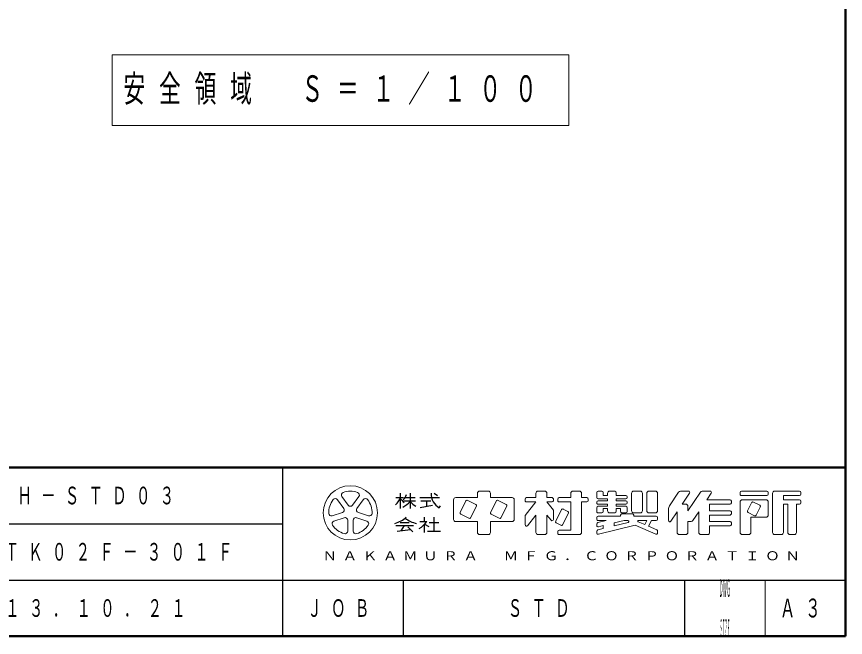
# Model space of a CAD drawing. Units: millimetres on the paper. Extents: x 86 to 451, y 394 to 677.
# Drawn here: x 347.9 to 451, y 419.9 to 497.1 of the extents above; entities that cross this region are included whole.
import ezdxf
from ezdxf.enums import TextEntityAlignment as Align

# ---------------------------------------------------------------- set-up
doc = ezdxf.new("R2010")
doc.units = ezdxf.units.MM
doc.layers.add('1_100', color=7, linetype='Continuous', lineweight=25)
doc.layers.add('NAKAMURA図枠', color=7, linetype='Continuous', lineweight=13)
doc.layers.add('図面情報', color=7, linetype='Continuous')
doc.styles.add('ＭＳ ゴシック', font='')
doc.styles.get('ＭＳ ゴシック').set_extended_font_data('MS Gothic')

msp = doc.modelspace()

# ---------------------------------------------------------------- linework, layer by layer
at = {"layer": '1_100', "lineweight": 13}
for p, q in [((359.823, 492.358), (359.823, 483.558)), ((416.623, 492.358), (359.823, 492.358)), ((416.623, 483.558), (416.623, 492.358)), ((359.823, 483.558), (416.623, 483.558))]:
    msp.add_line(p, q, dxfattribs=at)
at = {"layer": 'NAKAMURA図枠', "lineweight": 50}
for p, q in [((451.026, 420), (451.026, 677)), ((86.026, 441), (451.026, 441)), ((86.026, 420), (451.026, 420))]:
    msp.add_line(p, q, dxfattribs=at)
at = {"layer": 'NAKAMURA図枠', "color": 211, "lineweight": 25}
for p, q in [((381.026, 441), (381.026, 420)), ((268.526, 434), (381.026, 434)), ((213.526, 427), (451.026, 427)), ((431.026, 427), (431.026, 420))]:
    msp.add_line(p, q, dxfattribs=at)
at = {"layer": 'NAKAMURA図枠'}
for p, q in [((388.398, 437.393), (389.182, 436.313)), ((389.728, 436.313), (390.513, 437.393)), ((402.55, 437.253), (405.25, 437.253)), ((405.25, 437.793), (405.25, 437.253)), ((405.52, 438.063), (406.6, 438.063)), ((406.87, 437.793), (406.87, 437.253)), ((406.87, 437.253), (409.57, 437.253)), ((411.352, 437.253), (412.54, 437.253)), ((412.54, 437.793), (412.54, 437.253)), ((412.81, 438.063), (413.62, 438.063)), ((413.89, 437.793), (413.89, 437.253)), ((413.89, 437.253), (414.538, 437.253)), ((415.402, 437.253), (416.86, 437.253)), ((416.86, 437.793), (416.86, 437.253)), ((417.13, 438.063), (417.94, 438.063)), ((418.21, 437.793), (418.21, 437.253)), ((418.21, 437.253), (418.858, 437.253)), ((420.1, 437.901), (420.1, 437.28)), ((420.262, 438.063), (420.748, 438.063)), ((420.262, 437.118), (421.45, 437.118)), ((420.91, 437.901), (420.91, 437.523)), ((420.91, 437.523), (421.45, 437.523)), ((421.45, 437.793), (421.45, 437.523)), ((421.45, 437.118), (421.45, 436.848)), ((422.26, 438.063), (421.72, 438.063)), ((422.53, 437.793), (422.53, 437.523)), ((422.53, 437.523), (423.718, 437.523)), ((422.53, 437.118), (423.718, 437.118)), ((422.53, 437.118), (422.53, 436.848)), ((423.88, 437.361), (423.88, 437.28)), ((424.42, 437.793), (424.42, 435.633)), ((424.69, 438.063), (425.5, 438.063)), ((425.77, 437.793), (425.77, 435.633)), ((426.31, 437.793), (426.31, 435.633)), ((426.58, 438.063), (427.39, 438.063)), ((427.66, 437.793), (427.66, 435.633)), ((429.146, 436.242), (430.28, 437.943)), ((430.505, 438.063), (431.498, 438.063)), ((430.72, 436.443), (431.632, 437.811)), ((431.44, 435.633), (432.98, 437.943)), ((433.205, 438.063), (434.198, 438.063)), ((433.78, 436.983), (434.332, 437.811)), ((437.92, 437.901), (437.92, 437.685)), ((438.082, 438.063), (441.268, 438.063)), ((438.082, 437.523), (441.268, 437.523)), ((441.43, 437.901), (441.43, 437.685)), ((441.97, 437.793), (441.97, 432.933)), ((442.24, 438.063), (445.318, 438.063)), ((443.32, 437.523), (443.32, 436.983)), ((443.32, 437.523), (445.318, 437.523)), ((445.48, 437.901), (445.48, 437.685)), ((388.636, 435.917), (387.851, 436.997)), ((391.059, 436.997), (390.274, 435.917)), ((402.28, 436.983), (402.28, 434.553)), ((403.828, 436.838), (403.109, 435.4)), ((405.051, 436.408), (404.045, 436.911)), ((404.405, 434.752), (405.124, 436.19)), ((407.608, 436.838), (406.889, 435.4)), ((408.831, 436.408), (407.825, 436.911)), ((408.185, 434.752), (408.904, 436.19)), ((409.84, 436.983), (409.84, 434.553)), ((411.19, 437.091), (411.19, 436.875)), ((412.54, 436.713), (411.19, 435.026)), ((411.352, 436.713), (412.54, 436.713)), ((413.89, 436.713), (414.7, 435.701)), ((413.89, 436.713), (414.538, 436.713)), ((414.7, 437.091), (414.7, 436.875)), ((415.24, 437.091), (415.24, 436.875)), ((415.402, 436.713), (416.86, 436.713)), ((416.86, 436.713), (416.86, 433.203)), ((418.21, 436.713), (418.21, 432.933)), ((418.21, 436.713), (418.858, 436.713)), ((419.02, 437.091), (419.02, 436.875)), ((420.1, 436.686), (420.1, 436.605)), ((420.262, 436.848), (421.45, 436.848)), ((420.262, 436.443), (421.45, 436.443)), ((420.262, 436.173), (421.45, 436.173)), ((421.45, 436.443), (421.45, 436.173)), ((422.53, 436.848), (423.718, 436.848)), ((422.53, 436.443), (423.718, 436.443)), ((422.53, 436.443), (422.53, 436.173)), ((422.53, 436.173), (423.718, 436.173)), ((423.88, 436.686), (423.88, 436.605)), ((430.72, 436.443), (431.17, 436.443)), ((431.44, 436.173), (431.44, 435.633)), ((433.78, 436.983), (436.678, 436.983)), ((434.14, 436.443), (436.678, 436.443)), ((434.14, 436.443), (434.14, 435.633)), ((436.84, 436.821), (436.84, 436.605)), ((437.92, 436.713), (437.92, 432.933)), ((438.19, 436.983), (441.16, 436.983)), ((439.36, 436.622), (438.857, 435.616)), ((439.577, 436.695), (440.367, 436.3)), ((440.44, 436.082), (439.937, 435.076)), ((441.43, 436.713), (441.43, 435.093)), ((443.32, 436.983), (445.318, 436.983)), ((443.32, 436.443), (443.86, 436.443)), ((443.32, 436.443), (443.32, 432.933)), ((443.86, 436.443), (443.86, 432.933)), ((444.94, 436.443), (445.318, 436.443)), ((444.94, 436.443), (444.94, 432.933)), ((445.48, 436.821), (445.48, 436.605)), ((387.198, 434.985), (388.467, 435.397)), ((390.443, 435.397), (391.713, 434.985)), ((403.181, 435.183), (404.187, 434.68)), ((406.961, 435.183), (407.967, 434.68)), ((412.54, 435.093), (411.479, 433.766)), ((412.54, 435.093), (412.54, 432.933)), ((413.89, 435.093), (414.412, 434.441)), ((413.89, 435.093), (413.89, 432.933)), ((414.7, 435.701), (414.7, 434.543)), ((415.708, 435.758), (414.989, 434.32)), ((416.572, 435.326), (415.853, 433.888)), ((415.925, 435.831), (416.499, 435.544)), ((420.1, 436.011), (420.1, 435.525)), ((420.262, 435.363), (420.748, 435.363)), ((420.91, 435.903), (421.45, 435.903)), ((420.91, 435.903), (420.91, 435.525)), ((421.45, 435.903), (421.45, 435.633)), ((421.72, 435.363), (422.26, 435.363)), ((422.53, 435.903), (422.53, 435.633)), ((422.53, 435.903), (423.07, 435.903)), ((423.07, 435.903), (423.07, 435.525)), ((423.07, 435.066), (423.07, 434.958)), ((423.232, 435.363), (423.718, 435.363)), ((423.232, 435.228), (424.528, 435.228)), ((423.88, 436.011), (423.88, 435.525)), ((424.69, 435.363), (425.5, 435.363)), ((424.69, 435.066), (424.69, 434.958)), ((426.58, 435.363), (427.39, 435.363)), ((429.01, 435.793), (429.01, 434.413)), ((429.307, 434.323), (430.09, 435.498)), ((430.09, 435.498), (430.09, 432.933)), ((432.06, 434.404), (432.79, 435.498)), ((432.79, 435.498), (432.79, 432.933)), ((434.14, 435.633), (436.678, 435.633)), ((434.14, 435.093), (434.14, 434.283)), ((434.14, 435.093), (436.678, 435.093)), ((436.84, 435.471), (436.84, 435.255)), ((438.929, 435.399), (439.719, 435.004)), ((388.676, 434.755), (387.406, 434.343)), ((389.118, 433.099), (389.118, 434.434)), ((389.793, 434.434), (389.793, 433.099)), ((391.504, 434.343), (390.235, 434.755)), ((402.55, 434.283), (405.25, 434.283)), ((405.25, 434.283), (405.25, 432.933)), ((406.87, 434.283), (409.57, 434.283)), ((406.87, 434.283), (406.87, 432.933)), ((411.19, 435.026), (411.19, 433.868)), ((415.061, 434.103), (415.635, 433.816)), ((420.1, 434.796), (420.1, 434.58)), ((421.287, 434.418), (420.223, 434.152)), ((420.262, 434.958), (423.07, 434.958)), ((420.262, 434.418), (421.287, 434.418)), ((423.513, 434.418), (422.26, 434.105)), ((424.003, 434.179), (422.26, 433.743)), ((422.26, 434.105), (422.26, 433.743)), ((423.513, 434.418), (423.973, 434.418)), ((424.69, 434.958), (427.498, 434.958)), ((425.255, 434.263), (426.058, 433.906)), ((425.288, 434.418), (426.314, 434.418)), ((426.058, 433.906), (426.314, 434.418)), ((426.552, 433.687), (426.918, 434.418)), ((426.918, 434.418), (427.498, 434.418)), ((427.66, 434.796), (427.66, 434.58)), ((431.44, 434.283), (431.836, 434.283)), ((431.44, 434.283), (431.44, 432.933)), ((434.14, 434.283), (436.678, 434.283)), ((436.84, 434.121), (436.84, 433.905)), ((439.27, 434.823), (439.27, 432.933)), ((439.27, 434.823), (441.16, 434.823)), ((415.24, 433.041), (415.24, 432.825)), ((415.402, 433.203), (416.86, 433.203)), ((420.1, 433.995), (420.1, 433.773)), ((420.1, 433.077), (420.1, 432.854)), ((420.91, 433.406), (420.223, 433.234)), ((424.876, 433.841), (420.302, 432.697)), ((420.91, 433.768), (420.302, 433.615)), ((420.91, 433.768), (420.91, 433.406)), ((424.876, 433.841), (427.432, 432.705)), ((426.552, 433.687), (427.564, 433.237)), ((427.66, 433.089), (427.66, 432.853)), ((434.14, 433.743), (434.14, 432.933)), ((434.14, 433.743), (436.678, 433.743)), ((405.52, 432.663), (406.6, 432.663)), ((412.81, 432.663), (413.62, 432.663)), ((415.402, 432.663), (417.94, 432.663)), ((430.36, 432.663), (431.17, 432.663)), ((433.06, 432.663), (433.87, 432.663)), ((438.19, 432.663), (439, 432.663)), ((442.24, 432.663), (443.05, 432.663)), ((444.13, 432.663), (444.67, 432.663)), ((441.026, 427), (441.026, 420))]:
    msp.add_line(p, q, dxfattribs=at)
at = {"layer": 'NAKAMURA図枠', "lineweight": 25}
for p, q in [((395.125, 437.253), (396.07, 437.253)), ((395.665, 437.793), (395.665, 435.903)), ((396.258, 437.253), (397.501, 437.253)), ((396.88, 437.793), (396.88, 435.903)), ((398.095, 437.253), (400.525, 437.253)), ((400.308, 437.467), (399.867, 437.761)), ((396.111, 436.848), (397.555, 436.848)), ((398.138, 436.02), (399.673, 436.327)), ((398.23, 436.848), (399.445, 436.848)), ((398.905, 436.848), (398.905, 436.173)), ((395.665, 434.148), (396.745, 434.148)), ((398.095, 434.283), (398.975, 434.283)), ((398.635, 434.823), (398.635, 434.283)), ((399.243, 434.148), (400.458, 434.148)), ((399.85, 434.823), (399.85, 433.068)), ((395.125, 433.784), (397.285, 433.784)), ((395.261, 433.067), (396.914, 433.304)), ((396.127, 433.784), (395.737, 433.136)), ((396.61, 433.607), (397.216, 433.001)), ((398.635, 433.91), (398.635, 432.933)), ((398.686, 433.96), (399.23, 433.646)), ((399.04, 433.068), (400.66, 433.068)), ((396.026, 427), (396.026, 420))]:
    msp.add_line(p, q, dxfattribs=at)
at = {"layer": 'NAKAMURA図枠'}
msp.add_circle((389.455, 435.363), 3.375, dxfattribs=at)
for centre, radius, start, end in [((387.578, 436.798), 0.338, 35.99999, 142.60154), ((388.671, 437.592), 0.338, 109.39847, 215.99997), ((389.455, 435.363), 2.7, 70.60155, 109.39847), ((390.24, 437.592), 0.338, 324, 70.60155), ((391.332, 436.798), 0.338, 37.39846, 143.99995), ((402.55, 436.983), 0.27, 89.99998, 179.99996), ((405.52, 437.793), 0.27, 89.99998, 179.99996), ((406.6, 437.793), 0.27, 0, 89.99998), ((409.57, 436.983), 0.27, 0, 89.99998), ((411.352, 437.091), 0.162, 89.99998, 179.99996), ((412.81, 437.793), 0.27, 89.99998, 179.99996), ((413.62, 437.793), 0.27, 0, 89.99998), ((414.538, 437.091), 0.162, 0, 89.99998), ((415.402, 437.091), 0.162, 89.99998, 179.99996), ((417.13, 437.793), 0.27, 89.99998, 179.99996), ((417.94, 437.793), 0.27, 0, 89.99998), ((418.858, 437.091), 0.162, 0, 89.99998), ((420.262, 437.901), 0.162, 89.99998, 179.99996), ((420.262, 437.28), 0.162, 179.99998, 270.00002), ((420.748, 437.901), 0.162, 0, 89.99998), ((421.72, 437.793), 0.27, 89.99998, 179.99996), ((422.26, 437.793), 0.27, 0, 89.99998), ((423.718, 437.361), 0.162, 0, 89.99998), ((423.718, 437.28), 0.162, 270.00002, 0), ((424.69, 437.793), 0.27, 89.99998, 179.99996), ((425.5, 437.793), 0.27, 0, 89.99998), ((426.58, 437.793), 0.27, 89.99998, 179.99996), ((427.39, 437.793), 0.27, 0, 89.99998), ((430.505, 437.793), 0.27, 89.99998, 146.30984), ((431.498, 437.901), 0.162, 326.31015, 89.99998), ((433.205, 437.793), 0.27, 89.99998, 146.3098), ((434.198, 437.901), 0.162, 326.31003, 89.99998), ((438.082, 437.901), 0.162, 89.99998, 179.99996), ((438.082, 437.685), 0.162, 179.99998, 270.00002), ((441.268, 437.901), 0.162, 0, 89.99998), ((441.268, 437.685), 0.162, 270.00002, 0), ((442.24, 437.793), 0.27, 89.99998, 179.99996), ((445.318, 437.901), 0.162, 0, 89.99998), ((445.318, 437.685), 0.162, 270.00002, 0), ((389.455, 435.363), 2.7, 142.60154, 181.39846), ((389.455, 436.512), 0.338, 215.99998, 324), ((389.455, 435.363), 2.7, 358.60155, 37.39847), ((403.973, 436.766), 0.162, 63.43492, 153.43499), ((404.979, 436.263), 0.162, 333.4349, 63.43487), ((407.753, 436.766), 0.162, 63.43492, 153.43499), ((408.759, 436.263), 0.162, 333.4349, 63.43487), ((411.352, 436.875), 0.162, 179.99998, 270.00002), ((414.538, 436.875), 0.162, 270.00002, 0), ((415.402, 436.875), 0.162, 179.99998, 270.00002), ((418.858, 436.875), 0.162, 270.00002, 0), ((420.262, 436.686), 0.162, 89.99998, 179.99996), ((420.262, 436.605), 0.162, 179.99998, 270.00002), ((420.262, 436.011), 0.162, 89.99998, 179.99996), ((423.718, 436.686), 0.162, 0, 89.99998), ((423.718, 436.605), 0.162, 270.00002, 0), ((423.718, 436.011), 0.162, 0, 89.99998), ((429.82, 435.793), 0.81, 146.30999, 179.99996), ((431.17, 436.173), 0.27, 0, 89.99998), ((436.678, 436.821), 0.162, 0, 89.99998), ((436.678, 436.605), 0.162, 270.00002, 0), ((438.19, 436.713), 0.27, 89.99998, 179.99996), ((439.505, 436.55), 0.162, 63.43447, 153.43474), ((440.295, 436.155), 0.162, 333.43484, 63.43447), ((441.16, 436.713), 0.27, 0, 89.99998), ((445.318, 436.821), 0.162, 0, 89.99998), ((445.318, 436.605), 0.162, 270.00002, 0), ((387.093, 435.306), 0.338, 181.39848, 287.99997), ((388.363, 435.718), 0.338, 287.99998, 35.99999), ((390.547, 435.718), 0.338, 143.99996, 251.99999), ((391.817, 435.306), 0.338, 252.00001, 358.60156), ((403.254, 435.328), 0.162, 153.43495, 243.43485), ((407.034, 435.328), 0.162, 153.43495, 243.43485), ((415.853, 435.686), 0.162, 63.43487, 153.43498), ((416.427, 435.399), 0.162, 333.43492, 63.43493), ((420.262, 435.525), 0.162, 179.99998, 270.00002), ((420.748, 435.525), 0.162, 270.00002, 0), ((421.72, 435.633), 0.27, 179.99998, 270.00002), ((422.26, 435.633), 0.27, 270.00002, 0), ((423.232, 435.525), 0.162, 179.99998, 270.00002), ((423.232, 435.066), 0.162, 89.99998, 179.99996), ((423.718, 435.525), 0.162, 270.00002, 0), ((424.69, 435.633), 0.27, 179.99998, 270.00002), ((424.528, 435.066), 0.162, 0, 89.99998), ((425.5, 435.633), 0.27, 270.00002, 0), ((426.58, 435.633), 0.27, 179.99998, 270.00002), ((427.39, 435.633), 0.27, 270.00002, 0), ((436.678, 435.471), 0.162, 0, 89.99998), ((436.678, 435.255), 0.162, 270.00002, 0), ((439.002, 435.544), 0.162, 153.43517, 243.43529), ((439.792, 435.149), 0.162, 243.43534, 333.43491), ((441.16, 435.093), 0.27, 270.00002, 0), ((387.511, 434.022), 0.338, 107.99999, 214.60154), ((388.78, 434.434), 0.338, 359.99997, 107.99999), ((390.13, 434.434), 0.338, 71.99997, 179.99999), ((391.4, 434.022), 0.338, 325.39847, 71.99996), ((402.55, 434.553), 0.27, 179.99998, 270.00002), ((404.26, 434.825), 0.162, 243.43498, 333.43496), ((408.04, 434.825), 0.162, 243.43498, 333.43496), ((409.57, 434.553), 0.27, 270.00002, 0), ((414.538, 434.543), 0.162, 218.65962, 0), ((415.134, 434.248), 0.162, 153.43487, 243.4348), ((420.262, 434.796), 0.162, 89.99998, 179.99996), ((420.262, 434.58), 0.162, 179.99998, 270.00002), ((420.262, 433.995), 0.162, 104.03614, 179.99996), ((423.973, 434.297), 0.121, 284.0365, 89.99998), ((425.288, 434.337), 0.081, 89.99998, 246.03817), ((427.498, 434.796), 0.162, 0, 89.99998), ((427.498, 434.58), 0.162, 270.00002, 0), ((429.172, 434.413), 0.162, 179.99998, 326.30997), ((431.836, 434.553), 0.27, 270.00002, 326.31002), ((436.678, 434.121), 0.162, 0, 89.99998), ((389.455, 435.363), 2.7, 214.60156, 253.39848), ((388.78, 433.099), 0.338, 253.39847, 359.99997), ((390.13, 433.099), 0.338, 179.99999, 286.60154), ((389.455, 435.363), 2.7, 286.60155, 325.39847), ((411.352, 433.868), 0.162, 179.99998, 321.34037), ((415.402, 433.041), 0.162, 89.99998, 179.99996), ((415.708, 433.961), 0.162, 243.43487, 333.43498), ((420.262, 433.773), 0.162, 179.99998, 284.03612), ((420.262, 433.077), 0.162, 104.03614, 179.99996), ((427.498, 433.089), 0.162, 0, 66.03701), ((436.678, 433.905), 0.162, 270.00002, 0), ((405.52, 432.933), 0.27, 179.99998, 270.00002), ((406.6, 432.933), 0.27, 270.00002, 0), ((412.81, 432.933), 0.27, 179.99998, 270.00002), ((413.62, 432.933), 0.27, 270.00002, 0), ((415.402, 432.825), 0.162, 179.99998, 270.00002), ((417.94, 432.933), 0.27, 270.00002, 0), ((420.262, 432.854), 0.162, 179.99998, 284.03612), ((427.498, 432.853), 0.162, 246.03699, 0), ((430.36, 432.933), 0.27, 179.99998, 270.00002), ((431.17, 432.933), 0.27, 270.00002, 0), ((433.06, 432.933), 0.27, 179.99998, 270.00002), ((433.87, 432.933), 0.27, 270.00002, 0), ((438.19, 432.933), 0.27, 179.99998, 270.00002), ((439, 432.933), 0.27, 270.00002, 0), ((442.24, 432.933), 0.27, 179.99998, 270.00002), ((443.05, 432.933), 0.27, 270.00002, 0), ((444.13, 432.933), 0.27, 179.99998, 270.00002), ((444.67, 432.933), 0.27, 270.00002, 0)]:
    msp.add_arc(centre, radius, start, end, dxfattribs=at)
at = {"layer": 'NAKAMURA図枠', "lineweight": 25}
for centre, radius, start, end in [((393.56, 438.084), 2.285, 311.36185, 337.13638), ((397.643, 438.427), 2.345, 212.50346, 230.00631), ((395.024, 438.047), 1.467, 313.72108, 343.54317), ((401.463, 437.694), 1.953, 177.09472, 240.51891), ((394.653, 438.818), 3.034, 295.86917, 317.23867), ((399.108, 438.818), 3.034, 222.76131, 240.10806), ((399.487, 436.805), 1.299, 321.42112, 334.8249), ((394.128, 437.257), 3.32, 285.11261, 313.40619), ((398.256, 437.194), 3.192, 231.17281, 259.75506), ((395.366, 437.226), 4.657, 304.87257, 320.80411)]:
    msp.add_arc(centre, radius, start, end, dxfattribs=at)

# ---------------------------------------------------------------- texts
at = {"layer": '1_100', "insert": (361.223, 487.958), "char_height": 3.299, "attachment_point": 4, "style": 'ＭＳ ゴシック'}
msp.add_mtext('\\T1.64;\\W0.6;安全領域\u3000Ｓ＝１／１００', dxfattribs=at)
at = {"layer": 'NAKAMURA図枠', "style": 'ＭＳ ゴシック'}
for s, width, p in [('ＤＷＧ', 0.15, (436.026, 426)), ('ＳＩＺＥ', 0.1, (436.026, 421))]:
    msp.add_text(s, height=2.199, dxfattribs=dict(at, width=width)).set_placement(p, align=Align.MIDDLE_CENTER)
at = {"layer": 'NAKAMURA図枠', "color": 4, "attachment_point": 5, "style": 'ＭＳ ゴシック'}
for s, insert, char_height in [('\\T1.39;\\W1.2;ＮＡＫＡＭＵＲＡ\u3000ＭＦＧ．ＣＯＲＰＯＲＡＴＩＯＮ', (416.026, 430), 1.1), ('\\T1.64;\\W0.6;Ａ３', (446.026, 423.5), 2.346), ('\\T1.64;\\W0.6;ＪＯＢ', (388.526, 423.5), 2.199)]:
    msp.add_mtext(s, dxfattribs=dict(at, insert=insert, char_height=char_height))
at = {"layer": '図面情報', "char_height": 2.199, "attachment_point": 4, "style": 'ＭＳ ゴシック'}
for s, insert in [('\\T1.64;\\W0.6;Ｈ－ＳＴＤ０３', (348.026, 437.5)), ('\\T1.64;\\W0.6;ＦＩＴＫ０２Ｆ－３０１Ｆ', (340.526, 430.5)), ('\\T1.64;\\W0.6;１３．１０．２１', (346.526, 423.5)), ('\\T1.64;\\W0.6;ＳＴＤ', (409.026, 423.5))]:
    msp.add_mtext(s, dxfattribs=dict(at, insert=insert))

doc.saveas('drawing.dxf')
